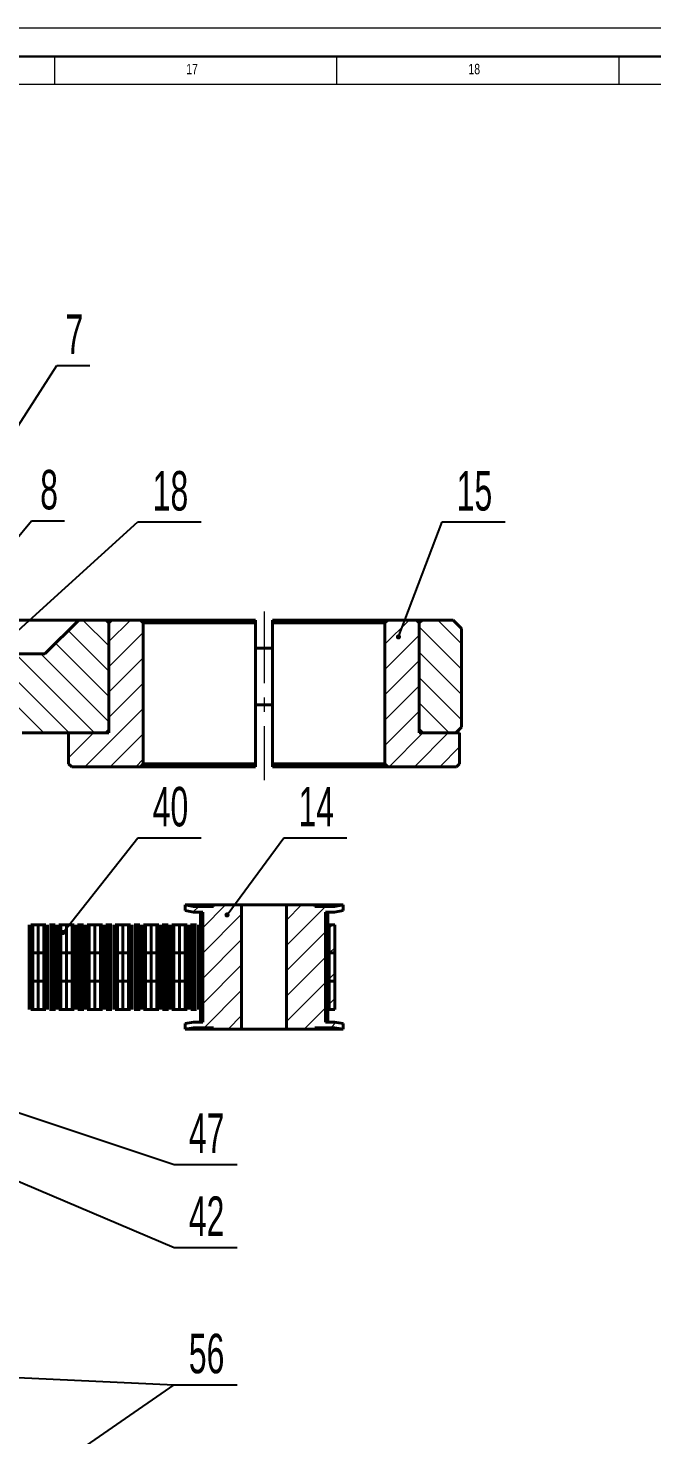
# Model space of a CAD drawing. Header units: millimetres. Extents: x 0 to 1189, y 0 to 841.
# Drawn here: x 789.8 to 900.3, y 591.7 to 841 of the extents above; entities that cross this region are included whole.
import ezdxf

# ---------------------------------------------------------------- set-up
doc = ezdxf.new("R2010")
doc.units = ezdxf.units.MM
doc.linetypes.add('CENTERX2', pattern=[20.32, 12.7, -2.54, 2.54, -2.54])
doc.styles.add('SLDTEXTSTYLE1', font='TXT', dxfattribs={"width": 0.605})
doc.styles.add('SLDTEXTSTYLE4', font='TXT', dxfattribs={"width": 0.75})
doc.dimstyles.new('SLDDIMSTYLE0', dxfattribs={"dimtxt": 0, "dimasz": 0.9, "dimexe": 0, "dimexo": 0.0625, "dimgap": 0, "dimtad": 0, "dimtih": 1, "dimtoh": 1, "dimdec": 0, "dimrnd": 1e-09, "dimzin": 0, "dimdsep": 46, "dimtxsty": 'Standard', "dimblk1": 'DOT', "dimblk2": 'DOT', "dimsah": 1, "dimcen": 0.09, "dimadec": 0, "dimazin": 0, "dimtfac": 0.9, "dimtdec": 0, "dimtofl": 0, "dimtmove": 0, "dimatfit": 3, "dimldrblk": 'DOT', "dimfxl": 1, "dimfrac": 2, "dimtolj": 1, "dimtzin": 0, "dimarcsym": 0})

# ---------------------------------------------------------------- blocks, each defined once
blk = doc.blocks.new('_DOT')
at = {"color": 0, "linetype": 'ByBlock', "lineweight": -2}
blk.add_line((-0.5, 0), (-1, 0), dxfattribs=at)
at = {"color": 0, "linetype": 'ByBlock', "const_width": 0.5}
blk.add_lwpolyline([(-0.25, 0, 1), (0.25, 0, 1)], format="xyb", close=True, dxfattribs=at)

msp = doc.modelspace()

# ---------------------------------------------------------------- hatches: boundary and pattern name
at = {"linetype": 'Continuous', "lineweight": 0}
h = msp.add_hatch(dxfattribs=at)
h.set_pattern_fill('ANSI31', angle=90, style=0)
h.paths.add_polyline_path([(798.78, 736.09), (792.78, 730.09), (784.64, 730.09), (781.08, 726.54), (781.08, 720.59), (787.78, 720.59), (787.78, 717.09), (788.78, 716.09), (803.62, 716.09), (804.12, 716.59), (804.12, 735.59), (803.62, 736.09)], flags=0)
h = msp.add_hatch(dxfattribs=at)
h.set_pattern_fill('ANSI31', style=0)
edge = h.paths.add_edge_path(flags=0)
edge.add_line((796.98, 710.59), (797.56, 710.09))
edge.add_line((797.56, 710.09), (809.72, 710.09))
edge.add_spline(control_points=[(809.72, 710.09), (809.88, 710.26), (810.05, 710.43), (810.22, 710.59)], knot_values=[0.037373, 0.037373, 0.037373, 0.037373, 0.038082, 0.038082, 0.038082, 0.038082], weights=[1, 1, 1, 1], degree=3, periodic=0)
edge.add_line((810.22, 710.59), (810.22, 735.59))
edge.add_spline(control_points=[(810.22, 735.59), (810.05, 735.76), (809.88, 735.93), (809.72, 736.09)], knot_values=[0.096374, 0.096374, 0.096374, 0.096374, 0.097083, 0.097083, 0.097083, 0.097083], weights=[1, 1, 1, 1], degree=3, periodic=0)
edge.add_line((809.72, 736.09), (804.62, 736.09))
edge.add_line((804.62, 736.09), (804.12, 735.59))
edge.add_line((804.12, 735.59), (804.12, 716.09))
edge.add_line((804.12, 716.09), (796.98, 716.09))
edge.add_line((796.98, 716.09), (796.98, 710.59))
h = msp.add_hatch(dxfattribs=at)
h.set_pattern_fill('ANSI31', style=0)
edge = h.paths.add_edge_path(flags=0)
edge.add_line((866.27, 716.09), (859.12, 716.09))
edge.add_line((859.12, 716.09), (859.12, 735.59))
edge.add_line((859.12, 735.59), (858.62, 736.09))
edge.add_line((858.62, 736.09), (853.53, 736.09))
edge.add_spline(control_points=[(853.53, 736.09), (853.37, 735.93), (853.2, 735.76), (853.03, 735.59)], knot_values=[0.037373, 0.037373, 0.037373, 0.037373, 0.038082, 0.038082, 0.038082, 0.038082], weights=[1, 1, 1, 1], degree=3, periodic=0)
edge.add_line((853.03, 735.59), (853.03, 710.59))
edge.add_spline(control_points=[(853.03, 710.59), (853.2, 710.43), (853.37, 710.26), (853.53, 710.09)], knot_values=[0.096374, 0.096374, 0.096374, 0.096374, 0.097083, 0.097083, 0.097083, 0.097083], weights=[1, 1, 1, 1], degree=3, periodic=0)
edge.add_line((853.53, 710.09), (865.69, 710.09))
edge.add_line((865.69, 710.09), (866.27, 710.59))
edge.add_line((866.27, 710.59), (866.27, 716.09))
h = msp.add_hatch(dxfattribs=at)
h.set_pattern_fill('ANSI31', angle=90, style=0)
h.paths.add_polyline_path([(859.62, 736.09), (859.12, 735.59), (859.12, 716.59), (859.62, 716.09), (865.62, 716.09), (866.62, 717.09), (866.62, 734.59), (865.12, 736.09)], flags=0)
h = msp.add_hatch(dxfattribs=at)
h.set_pattern_fill('ANSI31', style=0)
edge = h.paths.add_edge_path(flags=0)
edge.add_line((820.76, 684.34), (820.76, 664.84))
edge.add_line((820.76, 664.84), (819.13, 664.84))
edge.add_spline(control_points=[(819.13, 664.84), (818.63, 664.76), (818.13, 664.68), (817.63, 664.59)], knot_values=[0.043844, 0.043844, 0.043844, 0.043844, 0.045363, 0.045363, 0.045363, 0.045363], weights=[1, 1, 1, 1], degree=3, periodic=0)
edge.add_line((817.63, 664.59), (817.63, 663.59))
edge.add_spline(control_points=[(817.63, 663.59), (818.13, 663.68), (818.63, 663.76), (819.13, 663.84)], knot_values=[0.017041, 0.017041, 0.017041, 0.017041, 0.018563, 0.018563, 0.018563, 0.018563], weights=[1, 1, 1, 1], degree=3, periodic=0)
edge.add_line((819.13, 663.84), (822.64, 663.84))
edge.add_line((822.64, 663.84), (822.64, 663.59))
edge.add_line((822.64, 663.59), (827.65, 663.59))
edge.add_line((827.65, 663.59), (827.65, 685.59))
edge.add_line((827.65, 685.59), (822.64, 685.59))
edge.add_line((822.64, 685.59), (822.64, 685.34))
edge.add_line((822.64, 685.34), (819.13, 685.34))
edge.add_spline(control_points=[(819.13, 685.34), (818.63, 685.43), (818.13, 685.51), (817.63, 685.59)], knot_values=[0.043881, 0.043881, 0.043881, 0.043881, 0.045405, 0.045405, 0.045405, 0.045405], weights=[1, 1, 1, 1], degree=3, periodic=0)
edge.add_line((817.63, 685.59), (817.63, 684.59))
edge.add_spline(control_points=[(817.63, 684.59), (818.13, 684.51), (818.63, 684.43), (819.13, 684.34)], knot_values=[0.017041, 0.017041, 0.017041, 0.017041, 0.018563, 0.018563, 0.018563, 0.018563], weights=[1, 1, 1, 1], degree=3, periodic=0)
edge.add_line((819.13, 684.34), (820.76, 684.34))
h = msp.add_hatch(dxfattribs=at)
h.set_pattern_fill('ANSI31', style=0)
edge = h.paths.add_edge_path(flags=0)
edge.add_line((842.49, 664.84), (842.49, 684.34))
edge.add_line((842.49, 684.34), (844.11, 684.34))
edge.add_spline(control_points=[(844.11, 684.34), (844.61, 684.43), (845.11, 684.51), (845.61, 684.59)], knot_values=[0.043844, 0.043844, 0.043844, 0.043844, 0.045363, 0.045363, 0.045363, 0.045363], weights=[1, 1, 1, 1], degree=3, periodic=0)
edge.add_line((845.61, 684.59), (845.61, 685.59))
edge.add_spline(control_points=[(845.61, 685.59), (845.11, 685.51), (844.61, 685.43), (844.11, 685.34)], knot_values=[0.017041, 0.017041, 0.017041, 0.017041, 0.018563, 0.018563, 0.018563, 0.018563], weights=[1, 1, 1, 1], degree=3, periodic=0)
edge.add_line((844.11, 685.34), (840.61, 685.34))
edge.add_line((840.61, 685.34), (840.61, 685.59))
edge.add_line((840.61, 685.59), (835.59, 685.59))
edge.add_line((835.59, 685.59), (835.59, 663.59))
edge.add_line((835.59, 663.59), (840.61, 663.59))
edge.add_line((840.61, 663.59), (840.61, 663.84))
edge.add_line((840.61, 663.84), (844.11, 663.84))
edge.add_spline(control_points=[(844.11, 663.84), (844.61, 663.76), (845.11, 663.68), (845.61, 663.59)], knot_values=[0.043881, 0.043881, 0.043881, 0.043881, 0.045405, 0.045405, 0.045405, 0.045405], weights=[1, 1, 1, 1], degree=3, periodic=0)
edge.add_line((845.61, 663.59), (845.61, 664.59))
edge.add_spline(control_points=[(845.61, 664.59), (845.11, 664.68), (844.61, 664.76), (844.11, 664.84)], knot_values=[0.017041, 0.017041, 0.017041, 0.017041, 0.018563, 0.018563, 0.018563, 0.018563], weights=[1, 1, 1, 1], degree=3, periodic=0)
edge.add_line((844.11, 664.84), (842.49, 664.84))
h = msp.add_hatch(dxfattribs=at)
h.set_pattern_fill('ANSI31', style=0)
h.paths.add_polyline_path([(843.14, 677.09), (844.14, 677.09), (844.14, 682.09), (843.14, 682.09)], flags=0)
h = msp.add_hatch(dxfattribs=at)
h.set_pattern_fill('ANSI31', style=0)
h.paths.add_polyline_path([(843.14, 672.09), (844.14, 672.09), (844.14, 677.09), (843.14, 677.09)], flags=0)
h = msp.add_hatch(dxfattribs=at)
h.set_pattern_fill('ANSI31', style=0)
h.paths.add_polyline_path([(843.14, 667.09), (844.14, 667.09), (844.14, 672.09), (843.14, 672.09)], flags=0)

# ---------------------------------------------------------------- linework, layer by layer
at = {"color": 7, "linetype": 'Continuous', "lineweight": 0}
for p, q in [((1189, 841), (0, 841)), ((794.5, 836), (794.5, 831)), ((844.5, 831), (844.5, 836)), ((894.5, 836), (894.5, 831)), ((1179, 831), (10, 831))]:
    msp.add_line(p, q, dxfattribs=at)
at = {"color": 7, "linetype": 'Continuous', "lineweight": 30}
msp.add_line((1184, 836), (5, 836), dxfattribs=at)
at = {"color": 7, "linetype": 'Continuous', "lineweight": 40}
for p, q in [((787.78, 736.09), (798.78, 736.09)), ((798.78, 736.09), (792.78, 730.09)), ((803.62, 736.09), (798.78, 736.09)), ((804.12, 735.59), (803.62, 736.09)), ((803.62, 736.09), (804.62, 736.09)), ((804.62, 736.09), (804.12, 735.59)), ((804.12, 716.09), (804.12, 735.59)), ((804.12, 716.59), (804.12, 735.59)), ((809.72, 736.09), (804.62, 736.09)), ((810.22, 735.59), (809.72, 736.09)), ((809.72, 736.09), (830.12, 736.09)), ((810.22, 710.59), (810.22, 735.59)), ((830.12, 735.59), (810.22, 735.59)), ((830.12, 736.09), (830.12, 735.59)), ((830.12, 735.59), (830.12, 710.59)), ((833.12, 735.59), (833.12, 736.09)), ((833.12, 736.09), (853.53, 736.09)), ((853.03, 735.59), (833.12, 735.59)), ((833.12, 710.59), (833.12, 735.59)), ((853.53, 736.09), (853.03, 735.59)), ((853.03, 735.59), (853.03, 710.59)), ((858.62, 736.09), (853.53, 736.09)), ((859.12, 735.59), (858.62, 736.09)), ((858.62, 736.09), (859.62, 736.09)), ((859.62, 736.09), (859.12, 735.59)), ((859.12, 735.59), (859.12, 716.09)), ((859.12, 735.59), (859.12, 716.59)), ((865.12, 736.09), (859.62, 736.09)), ((866.62, 734.59), (865.12, 736.09)), ((866.62, 734.59), (866.62, 717.09)), ((833.12, 731.09), (830.12, 731.09)), ((792.78, 730.09), (784.64, 730.09)), ((830.12, 721.09), (833.12, 721.09)), ((788.78, 716.09), (803.62, 716.09)), ((796.98, 710.59), (796.98, 716.09)), ((796.98, 716.09), (804.12, 716.09)), ((803.62, 716.09), (804.12, 716.59)), ((859.12, 716.59), (859.62, 716.09)), ((859.12, 716.09), (866.27, 716.09)), ((859.62, 716.09), (865.62, 716.09)), ((865.62, 716.09), (866.62, 717.09)), ((866.27, 710.59), (866.27, 716.09)), ((796.98, 710.59), (797.56, 710.09)), ((809.72, 710.09), (810.22, 710.59)), ((810.22, 710.59), (830.12, 710.59)), ((830.12, 710.59), (830.12, 710.09)), ((833.12, 710.09), (833.12, 710.59)), ((833.12, 710.59), (853.03, 710.59)), ((853.03, 710.59), (853.53, 710.09)), ((865.69, 710.09), (866.27, 710.59)), ((797.56, 710.09), (809.72, 710.09)), ((830.12, 710.09), (809.72, 710.09)), ((853.53, 710.09), (833.12, 710.09)), ((853.53, 710.09), (865.69, 710.09)), ((817.63, 685.59), (819.13, 685.34)), ((817.63, 685.59), (822.64, 685.59)), ((817.63, 685.59), (817.63, 684.59)), ((817.63, 684.59), (819.13, 684.34)), ((822.64, 685.34), (819.13, 685.34)), ((819.13, 684.34), (820.76, 684.34)), ((820.36, 684.34), (820.36, 664.84)), ((820.76, 684.34), (820.76, 664.84)), ((827.65, 685.59), (822.64, 685.59)), ((822.64, 685.59), (822.64, 685.34)), ((827.65, 685.59), (827.65, 663.59)), ((835.59, 685.59), (827.65, 685.59)), ((835.59, 663.59), (835.59, 685.59)), ((840.61, 685.59), (835.59, 685.59)), ((840.61, 685.59), (845.61, 685.59)), ((840.61, 685.34), (840.61, 685.59)), ((844.11, 685.34), (840.61, 685.34)), ((842.49, 664.84), (842.49, 684.34)), ((842.49, 684.34), (844.11, 684.34)), ((842.89, 664.84), (842.89, 684.34)), ((844.11, 685.34), (845.61, 685.59)), ((844.11, 684.34), (845.61, 684.59)), ((845.61, 684.59), (845.61, 685.59)), ((789.98, 682.09), (789.98, 677.09)), ((790.27, 677.09), (790.27, 682.09)), ((790.63, 682.09), (790.27, 682.09)), ((790.63, 677.09), (790.63, 682.09)), ((791.62, 682.09), (790.63, 682.09)), ((791.62, 677.09), (791.62, 682.09)), ((792.62, 682.09), (791.62, 682.09)), ((792.62, 677.09), (792.62, 682.09)), ((792.98, 682.09), (792.62, 682.09)), ((792.98, 677.09), (792.98, 682.09)), ((793.27, 677.09), (793.27, 682.09)), ((793.58, 682.09), (793.82, 682.09)), ((793.82, 682.09), (793.82, 677.09)), ((793.93, 682.09), (793.82, 682.09)), ((793.93, 677.09), (793.93, 682.09)), ((794, 682.09), (793.93, 682.09)), ((794, 677.09), (794, 682.09)), ((794.25, 682.09), (794, 682.09)), ((794.25, 677.09), (794.25, 682.09)), ((794.32, 682.09), (794.25, 682.09)), ((794.32, 677.09), (794.32, 682.09)), ((794.43, 682.09), (794.32, 682.09)), ((794.43, 677.09), (794.43, 682.09)), ((794.43, 682.09), (794.63, 682.09)), ((794.98, 682.09), (794.98, 677.09)), ((795.27, 677.09), (795.27, 682.09)), ((795.63, 682.09), (795.27, 682.09)), ((795.63, 677.09), (795.63, 682.09)), ((796.62, 682.09), (795.63, 682.09)), ((796.62, 677.09), (796.62, 682.09)), ((797.62, 682.09), (796.62, 682.09)), ((797.62, 677.09), (797.62, 682.09)), ((797.98, 682.09), (797.62, 682.09)), ((797.98, 677.09), (797.98, 682.09)), ((798.27, 677.09), (798.27, 682.09)), ((798.58, 682.09), (798.82, 682.09)), ((798.82, 682.09), (798.82, 677.09)), ((798.93, 682.09), (798.82, 682.09)), ((798.93, 677.09), (798.93, 682.09)), ((799, 682.09), (798.93, 682.09)), ((799, 677.09), (799, 682.09)), ((799.25, 682.09), (799, 682.09)), ((799.25, 677.09), (799.25, 682.09)), ((799.32, 682.09), (799.25, 682.09)), ((799.32, 677.09), (799.32, 682.09)), ((799.43, 682.09), (799.32, 682.09)), ((799.43, 677.09), (799.43, 682.09)), ((799.43, 682.09), (799.63, 682.09)), ((799.98, 682.09), (799.98, 677.09)), ((800.27, 677.09), (800.27, 682.09)), ((800.63, 682.09), (800.27, 682.09)), ((800.63, 677.09), (800.63, 682.09)), ((801.62, 682.09), (800.63, 682.09)), ((801.62, 677.09), (801.62, 682.09)), ((802.62, 682.09), (801.62, 682.09)), ((802.62, 677.09), (802.62, 682.09)), ((802.98, 682.09), (802.62, 682.09)), ((802.98, 677.09), (802.98, 682.09)), ((803.27, 677.09), (803.27, 682.09)), ((803.58, 682.09), (803.82, 682.09)), ((803.82, 682.09), (803.82, 677.09)), ((803.93, 682.09), (803.82, 682.09)), ((803.93, 677.09), (803.93, 682.09)), ((804, 682.09), (803.93, 682.09)), ((804, 677.09), (804, 682.09)), ((804.25, 682.09), (804, 682.09)), ((804.25, 682.09), (804.25, 677.09)), ((804.32, 682.09), (804.25, 682.09)), ((804.32, 682.09), (804.32, 677.09)), ((804.43, 682.09), (804.32, 682.09)), ((804.43, 677.09), (804.43, 682.09)), ((804.43, 682.09), (804.63, 682.09)), ((804.98, 682.09), (804.98, 677.09)), ((805.27, 682.09), (805.27, 677.09)), ((805.63, 682.09), (805.27, 682.09)), ((805.63, 682.09), (805.63, 677.09)), ((806.62, 682.09), (805.63, 682.09)), ((806.62, 682.09), (806.62, 677.09)), ((807.62, 682.09), (806.62, 682.09)), ((807.62, 682.09), (807.62, 677.09)), ((807.98, 682.09), (807.62, 682.09)), ((807.98, 682.09), (807.98, 677.09)), ((808.27, 677.09), (808.27, 682.09)), ((808.58, 682.09), (808.82, 682.09)), ((808.82, 682.09), (808.82, 677.09)), ((808.93, 682.09), (808.82, 682.09)), ((808.93, 682.09), (808.93, 677.09)), ((809, 682.09), (808.93, 682.09)), ((809, 682.09), (809, 677.09)), ((809.25, 682.09), (809, 682.09)), ((809.25, 682.09), (809.25, 677.09)), ((809.32, 682.09), (809.25, 682.09)), ((809.32, 682.09), (809.32, 677.09)), ((809.43, 682.09), (809.32, 682.09)), ((809.43, 677.09), (809.43, 682.09)), ((809.43, 682.09), (809.63, 682.09)), ((809.98, 682.09), (809.98, 677.09)), ((810.27, 682.09), (810.27, 677.09)), ((810.63, 682.09), (810.27, 682.09)), ((810.63, 682.09), (810.63, 677.09)), ((811.62, 682.09), (810.63, 682.09)), ((811.62, 682.09), (811.62, 677.09)), ((812.62, 682.09), (811.62, 682.09)), ((812.62, 682.09), (812.62, 677.09)), ((812.98, 682.09), (812.62, 682.09)), ((812.98, 682.09), (812.98, 677.09)), ((813.27, 677.09), (813.27, 682.09)), ((813.58, 682.09), (813.82, 682.09)), ((813.82, 682.09), (813.82, 677.09)), ((813.93, 682.09), (813.82, 682.09)), ((813.93, 682.09), (813.93, 677.09)), ((814, 682.09), (813.93, 682.09)), ((814, 682.09), (814, 677.09)), ((814.25, 682.09), (814, 682.09)), ((814.25, 682.09), (814.25, 677.09)), ((814.32, 682.09), (814.25, 682.09)), ((814.32, 682.09), (814.32, 677.09)), ((814.43, 682.09), (814.32, 682.09)), ((814.43, 677.09), (814.43, 682.09)), ((814.43, 682.09), (814.63, 682.09)), ((814.98, 682.09), (814.98, 677.09)), ((815.27, 682.09), (815.27, 677.09)), ((815.63, 682.09), (815.27, 682.09)), ((815.63, 682.09), (815.63, 677.09)), ((816.62, 682.09), (815.63, 682.09)), ((816.62, 682.09), (816.62, 677.09)), ((817.62, 682.09), (816.62, 682.09)), ((817.62, 682.09), (817.62, 677.09)), ((817.98, 682.09), (817.62, 682.09)), ((817.98, 682.09), (817.98, 677.09)), ((818.27, 677.09), (818.27, 682.09)), ((818.58, 682.09), (818.82, 682.09)), ((818.82, 682.09), (818.82, 677.09)), ((818.93, 682.09), (818.82, 682.09)), ((818.93, 682.09), (818.93, 677.09)), ((819, 682.09), (818.93, 682.09)), ((819, 682.09), (819, 677.09)), ((819.25, 682.09), (819, 682.09)), ((819.25, 682.09), (819.25, 677.09)), ((819.32, 682.09), (819.25, 682.09)), ((819.32, 682.09), (819.32, 677.09)), ((819.43, 682.09), (819.32, 682.09)), ((819.43, 677.09), (819.43, 682.09)), ((819.43, 682.09), (819.63, 682.09)), ((819.98, 682.09), (819.98, 677.09)), ((820.27, 682.09), (820.27, 677.09)), ((842.89, 682.09), (843.14, 682.09)), ((843.14, 677.09), (843.14, 682.09)), ((844.14, 682.09), (843.14, 682.09)), ((844.14, 677.09), (844.14, 682.09)), ((789.98, 677.09), (789.98, 672.09)), ((790.27, 677.09), (790.63, 677.09)), ((790.27, 672.09), (790.27, 677.09)), ((790.63, 677.09), (791.62, 677.09)), ((790.63, 672.09), (790.63, 677.09)), ((791.62, 677.09), (792.62, 677.09)), ((791.62, 672.09), (791.62, 677.09)), ((792.62, 677.09), (792.98, 677.09)), ((792.62, 672.09), (792.62, 677.09)), ((792.98, 672.09), (792.98, 677.09)), ((793.27, 672.09), (793.27, 677.09)), ((793.82, 677.09), (793.58, 677.09)), ((793.82, 677.09), (793.93, 677.09)), ((793.82, 677.09), (793.82, 672.09)), ((793.93, 677.09), (794, 677.09)), ((793.93, 672.09), (793.93, 677.09)), ((794, 677.09), (794.25, 677.09)), ((794, 672.09), (794, 677.09)), ((794.25, 677.09), (794.32, 677.09)), ((794.25, 672.09), (794.25, 677.09)), ((794.32, 677.09), (794.43, 677.09)), ((794.32, 672.09), (794.32, 677.09)), ((794.63, 677.09), (794.43, 677.09)), ((794.43, 672.09), (794.43, 677.09)), ((794.98, 677.09), (794.98, 672.09)), ((795.27, 677.09), (795.63, 677.09)), ((795.27, 672.09), (795.27, 677.09)), ((795.63, 677.09), (796.62, 677.09)), ((795.63, 672.09), (795.63, 677.09)), ((796.62, 677.09), (797.62, 677.09)), ((796.62, 672.09), (796.62, 677.09)), ((797.62, 677.09), (797.98, 677.09)), ((797.62, 672.09), (797.62, 677.09)), ((797.98, 672.09), (797.98, 677.09)), ((798.27, 672.09), (798.27, 677.09)), ((798.82, 677.09), (798.58, 677.09)), ((798.82, 677.09), (798.93, 677.09)), ((798.82, 677.09), (798.82, 672.09)), ((798.93, 677.09), (799, 677.09)), ((798.93, 672.09), (798.93, 677.09)), ((799, 677.09), (799.25, 677.09)), ((799, 672.09), (799, 677.09)), ((799.25, 677.09), (799.32, 677.09)), ((799.25, 672.09), (799.25, 677.09)), ((799.32, 677.09), (799.43, 677.09)), ((799.32, 672.09), (799.32, 677.09)), ((799.63, 677.09), (799.43, 677.09)), ((799.43, 672.09), (799.43, 677.09)), ((799.98, 677.09), (799.98, 672.09)), ((800.27, 677.09), (800.63, 677.09)), ((800.27, 672.09), (800.27, 677.09)), ((800.63, 677.09), (801.62, 677.09)), ((800.63, 672.09), (800.63, 677.09)), ((801.62, 677.09), (802.62, 677.09)), ((801.62, 672.09), (801.62, 677.09)), ((802.62, 677.09), (802.98, 677.09)), ((802.62, 672.09), (802.62, 677.09)), ((802.98, 672.09), (802.98, 677.09)), ((803.27, 672.09), (803.27, 677.09)), ((803.82, 677.09), (803.58, 677.09)), ((803.82, 677.09), (803.93, 677.09)), ((803.82, 677.09), (803.82, 672.09)), ((803.93, 677.09), (804, 677.09)), ((803.93, 672.09), (803.93, 677.09)), ((804, 677.09), (804.25, 677.09)), ((804, 672.09), (804, 677.09)), ((804.25, 677.09), (804.32, 677.09)), ((804.25, 677.09), (804.25, 672.09)), ((804.32, 677.09), (804.43, 677.09)), ((804.32, 677.09), (804.32, 672.09)), ((804.63, 677.09), (804.43, 677.09)), ((804.43, 672.09), (804.43, 677.09)), ((804.98, 677.09), (804.98, 672.09)), ((805.27, 677.09), (805.63, 677.09)), ((805.27, 677.09), (805.27, 672.09)), ((805.63, 677.09), (806.62, 677.09)), ((805.63, 677.09), (805.63, 672.09)), ((806.62, 677.09), (807.62, 677.09)), ((806.62, 677.09), (806.62, 672.09)), ((807.62, 677.09), (807.98, 677.09)), ((807.62, 677.09), (807.62, 672.09)), ((807.98, 677.09), (807.98, 672.09)), ((808.27, 672.09), (808.27, 677.09)), ((808.82, 677.09), (808.58, 677.09)), ((808.82, 677.09), (808.93, 677.09)), ((808.82, 677.09), (808.82, 672.09)), ((808.93, 677.09), (809, 677.09)), ((808.93, 677.09), (808.93, 672.09)), ((809, 677.09), (809.25, 677.09)), ((809, 677.09), (809, 672.09)), ((809.25, 677.09), (809.32, 677.09)), ((809.25, 677.09), (809.25, 672.09)), ((809.32, 677.09), (809.43, 677.09)), ((809.32, 677.09), (809.32, 672.09)), ((809.63, 677.09), (809.43, 677.09)), ((809.43, 672.09), (809.43, 677.09)), ((809.98, 677.09), (809.98, 672.09)), ((810.27, 677.09), (810.63, 677.09)), ((810.27, 677.09), (810.27, 672.09)), ((810.63, 677.09), (811.62, 677.09)), ((810.63, 677.09), (810.63, 672.09)), ((811.62, 677.09), (812.62, 677.09)), ((811.62, 677.09), (811.62, 672.09)), ((812.62, 677.09), (812.98, 677.09)), ((812.62, 677.09), (812.62, 672.09)), ((812.98, 677.09), (812.98, 672.09)), ((813.27, 672.09), (813.27, 677.09)), ((813.82, 677.09), (813.58, 677.09)), ((813.82, 677.09), (813.93, 677.09)), ((813.82, 677.09), (813.82, 672.09)), ((813.93, 677.09), (814, 677.09)), ((813.93, 677.09), (813.93, 672.09)), ((814, 677.09), (814.25, 677.09)), ((814, 677.09), (814, 672.09)), ((814.25, 677.09), (814.32, 677.09)), ((814.25, 677.09), (814.25, 672.09)), ((814.32, 677.09), (814.43, 677.09)), ((814.32, 677.09), (814.32, 672.09)), ((814.63, 677.09), (814.43, 677.09)), ((814.43, 672.09), (814.43, 677.09)), ((814.98, 677.09), (814.98, 672.09)), ((815.27, 677.09), (815.63, 677.09)), ((815.27, 677.09), (815.27, 672.09)), ((815.63, 677.09), (816.62, 677.09)), ((815.63, 677.09), (815.63, 672.09)), ((816.62, 677.09), (817.62, 677.09)), ((816.62, 677.09), (816.62, 672.09)), ((817.62, 677.09), (817.98, 677.09)), ((817.62, 677.09), (817.62, 672.09)), ((817.98, 677.09), (817.98, 672.09)), ((818.27, 672.09), (818.27, 677.09)), ((818.82, 677.09), (818.58, 677.09)), ((818.82, 677.09), (818.93, 677.09)), ((818.82, 677.09), (818.82, 672.09)), ((818.93, 677.09), (819, 677.09)), ((818.93, 677.09), (818.93, 672.09)), ((819, 677.09), (819.25, 677.09)), ((819, 677.09), (819, 672.09)), ((819.25, 677.09), (819.32, 677.09)), ((819.25, 677.09), (819.25, 672.09)), ((819.32, 677.09), (819.43, 677.09)), ((819.32, 677.09), (819.32, 672.09)), ((819.63, 677.09), (819.43, 677.09)), ((819.43, 672.09), (819.43, 677.09)), ((819.98, 677.09), (819.98, 672.09)), ((820.27, 677.09), (820.27, 672.09)), ((842.89, 677.09), (843.14, 677.09)), ((843.14, 672.09), (843.14, 677.09)), ((844.14, 677.09), (843.14, 677.09)), ((844.14, 672.09), (844.14, 677.09)), ((789.98, 672.09), (789.98, 667.09)), ((790.27, 667.09), (790.27, 672.09)), ((790.63, 672.09), (790.27, 672.09)), ((790.63, 667.09), (790.63, 672.09)), ((791.62, 672.09), (790.63, 672.09)), ((791.62, 667.09), (791.62, 672.09)), ((792.62, 672.09), (791.62, 672.09)), ((792.62, 667.09), (792.62, 672.09)), ((792.98, 672.09), (792.62, 672.09)), ((792.98, 667.09), (792.98, 672.09)), ((793.27, 667.09), (793.27, 672.09)), ((793.62, 672.09), (793.82, 672.09)), ((793.82, 672.09), (793.82, 667.09)), ((793.93, 672.09), (793.82, 672.09)), ((793.93, 667.09), (793.93, 672.09)), ((794, 672.09), (793.93, 672.09)), ((794, 667.09), (794, 672.09)), ((794.25, 672.09), (794, 672.09)), ((794.25, 667.09), (794.25, 672.09)), ((794.32, 672.09), (794.25, 672.09)), ((794.32, 667.09), (794.32, 672.09)), ((794.43, 672.09), (794.32, 672.09)), ((794.43, 667.09), (794.43, 672.09)), ((794.43, 672.09), (794.67, 672.09)), ((794.98, 672.09), (794.98, 667.09)), ((795.27, 667.09), (795.27, 672.09)), ((795.63, 672.09), (795.27, 672.09)), ((795.63, 667.09), (795.63, 672.09)), ((796.62, 672.09), (795.63, 672.09)), ((796.62, 667.09), (796.62, 672.09)), ((797.62, 672.09), (796.62, 672.09)), ((797.62, 667.09), (797.62, 672.09)), ((797.98, 672.09), (797.62, 672.09)), ((797.98, 667.09), (797.98, 672.09)), ((798.27, 667.09), (798.27, 672.09)), ((798.62, 672.09), (798.82, 672.09)), ((798.82, 672.09), (798.82, 667.09)), ((798.93, 672.09), (798.82, 672.09)), ((798.93, 667.09), (798.93, 672.09)), ((799, 672.09), (798.93, 672.09)), ((799, 667.09), (799, 672.09)), ((799.25, 672.09), (799, 672.09)), ((799.25, 667.09), (799.25, 672.09)), ((799.32, 672.09), (799.25, 672.09)), ((799.32, 667.09), (799.32, 672.09)), ((799.43, 672.09), (799.32, 672.09)), ((799.43, 667.09), (799.43, 672.09)), ((799.43, 672.09), (799.67, 672.09)), ((799.98, 672.09), (799.98, 667.09)), ((800.27, 667.09), (800.27, 672.09)), ((800.63, 672.09), (800.27, 672.09)), ((800.63, 667.09), (800.63, 672.09)), ((801.62, 672.09), (800.63, 672.09)), ((801.62, 667.09), (801.62, 672.09)), ((802.62, 672.09), (801.62, 672.09)), ((802.62, 667.09), (802.62, 672.09)), ((802.98, 672.09), (802.62, 672.09)), ((802.98, 667.09), (802.98, 672.09)), ((803.27, 667.09), (803.27, 672.09)), ((803.62, 672.09), (803.82, 672.09)), ((803.82, 672.09), (803.82, 667.09)), ((803.93, 672.09), (803.82, 672.09)), ((803.93, 667.09), (803.93, 672.09)), ((804, 672.09), (803.93, 672.09)), ((804, 667.09), (804, 672.09)), ((804.25, 672.09), (804, 672.09)), ((804.25, 672.09), (804.25, 667.09)), ((804.32, 672.09), (804.25, 672.09)), ((804.32, 672.09), (804.32, 667.09)), ((804.43, 672.09), (804.32, 672.09)), ((804.43, 667.09), (804.43, 672.09)), ((804.43, 672.09), (804.67, 672.09)), ((804.98, 672.09), (804.98, 667.09)), ((805.27, 672.09), (805.27, 667.09)), ((805.63, 672.09), (805.27, 672.09)), ((805.63, 672.09), (805.63, 667.09)), ((806.62, 672.09), (805.63, 672.09)), ((806.62, 672.09), (806.62, 667.09)), ((807.62, 672.09), (806.62, 672.09)), ((807.62, 672.09), (807.62, 667.09)), ((807.98, 672.09), (807.62, 672.09)), ((807.98, 672.09), (807.98, 667.09)), ((808.27, 667.09), (808.27, 672.09)), ((808.62, 672.09), (808.82, 672.09)), ((808.82, 672.09), (808.82, 667.09)), ((808.93, 672.09), (808.82, 672.09)), ((808.93, 672.09), (808.93, 667.09)), ((809, 672.09), (808.93, 672.09)), ((809, 672.09), (809, 667.09)), ((809.25, 672.09), (809, 672.09)), ((809.25, 672.09), (809.25, 667.09)), ((809.32, 672.09), (809.25, 672.09)), ((809.32, 672.09), (809.32, 667.09)), ((809.43, 672.09), (809.32, 672.09)), ((809.43, 667.09), (809.43, 672.09)), ((809.43, 672.09), (809.67, 672.09)), ((809.98, 672.09), (809.98, 667.09)), ((810.27, 672.09), (810.27, 667.09)), ((810.63, 672.09), (810.27, 672.09)), ((810.63, 672.09), (810.63, 667.09)), ((811.62, 672.09), (810.63, 672.09)), ((811.62, 672.09), (811.62, 667.09)), ((812.62, 672.09), (811.62, 672.09)), ((812.62, 672.09), (812.62, 667.09)), ((812.98, 672.09), (812.62, 672.09)), ((812.98, 672.09), (812.98, 667.09)), ((813.27, 667.09), (813.27, 672.09)), ((813.62, 672.09), (813.82, 672.09)), ((813.82, 672.09), (813.82, 667.09)), ((813.93, 672.09), (813.82, 672.09)), ((813.93, 672.09), (813.93, 667.09)), ((814, 672.09), (813.93, 672.09)), ((814, 672.09), (814, 667.09)), ((814.25, 672.09), (814, 672.09)), ((814.25, 672.09), (814.25, 667.09)), ((814.32, 672.09), (814.25, 672.09)), ((814.32, 672.09), (814.32, 667.09)), ((814.43, 672.09), (814.32, 672.09)), ((814.43, 667.09), (814.43, 672.09)), ((814.43, 672.09), (814.67, 672.09)), ((814.98, 672.09), (814.98, 667.09)), ((815.27, 672.09), (815.27, 667.09)), ((815.63, 672.09), (815.27, 672.09)), ((815.63, 672.09), (815.63, 667.09)), ((816.62, 672.09), (815.63, 672.09)), ((816.62, 672.09), (816.62, 667.09)), ((817.62, 672.09), (816.62, 672.09)), ((817.62, 672.09), (817.62, 667.09)), ((817.98, 672.09), (817.62, 672.09)), ((817.98, 672.09), (817.98, 667.09)), ((818.27, 667.09), (818.27, 672.09)), ((818.62, 672.09), (818.82, 672.09)), ((818.82, 672.09), (818.82, 667.09)), ((818.93, 672.09), (818.82, 672.09)), ((818.93, 672.09), (818.93, 667.09)), ((819, 672.09), (818.93, 672.09)), ((819, 672.09), (819, 667.09)), ((819.25, 672.09), (819, 672.09)), ((819.25, 672.09), (819.25, 667.09)), ((819.32, 672.09), (819.25, 672.09)), ((819.32, 672.09), (819.32, 667.09)), ((819.43, 672.09), (819.32, 672.09)), ((819.43, 667.09), (819.43, 672.09)), ((819.43, 672.09), (819.67, 672.09)), ((819.98, 672.09), (819.98, 667.09)), ((820.27, 672.09), (820.27, 667.09)), ((842.89, 672.09), (843.14, 672.09)), ((843.14, 667.09), (843.14, 672.09)), ((844.14, 672.09), (843.14, 672.09)), ((844.14, 667.09), (844.14, 672.09)), ((790.27, 667.09), (790.63, 667.09)), ((790.63, 667.09), (791.62, 667.09)), ((791.62, 667.09), (792.62, 667.09)), ((792.62, 667.09), (792.98, 667.09)), ((793.82, 667.09), (793.62, 667.09)), ((793.82, 667.09), (793.93, 667.09)), ((793.93, 667.09), (794, 667.09)), ((794, 667.09), (794.25, 667.09)), ((794.25, 667.09), (794.32, 667.09)), ((794.32, 667.09), (794.43, 667.09)), ((794.67, 667.09), (794.43, 667.09)), ((795.27, 667.09), (795.63, 667.09)), ((795.63, 667.09), (796.62, 667.09)), ((796.62, 667.09), (797.62, 667.09)), ((797.62, 667.09), (797.98, 667.09)), ((798.82, 667.09), (798.62, 667.09)), ((798.82, 667.09), (798.93, 667.09)), ((798.93, 667.09), (799, 667.09)), ((799, 667.09), (799.25, 667.09)), ((799.25, 667.09), (799.32, 667.09)), ((799.32, 667.09), (799.43, 667.09)), ((799.67, 667.09), (799.43, 667.09)), ((800.27, 667.09), (800.63, 667.09)), ((800.63, 667.09), (801.62, 667.09)), ((801.62, 667.09), (802.62, 667.09)), ((802.62, 667.09), (802.98, 667.09)), ((803.82, 667.09), (803.62, 667.09)), ((803.82, 667.09), (803.93, 667.09)), ((803.93, 667.09), (804, 667.09)), ((804, 667.09), (804.25, 667.09)), ((804.25, 667.09), (804.32, 667.09)), ((804.32, 667.09), (804.43, 667.09)), ((804.67, 667.09), (804.43, 667.09)), ((805.27, 667.09), (805.63, 667.09)), ((805.63, 667.09), (806.62, 667.09)), ((806.62, 667.09), (807.62, 667.09)), ((807.62, 667.09), (807.98, 667.09)), ((808.82, 667.09), (808.62, 667.09)), ((808.82, 667.09), (808.93, 667.09)), ((808.93, 667.09), (809, 667.09)), ((809, 667.09), (809.25, 667.09)), ((809.25, 667.09), (809.32, 667.09)), ((809.32, 667.09), (809.43, 667.09)), ((809.67, 667.09), (809.43, 667.09)), ((810.27, 667.09), (810.63, 667.09)), ((810.63, 667.09), (811.62, 667.09)), ((811.62, 667.09), (812.62, 667.09)), ((812.62, 667.09), (812.98, 667.09)), ((813.82, 667.09), (813.62, 667.09)), ((813.82, 667.09), (813.93, 667.09)), ((813.93, 667.09), (814, 667.09)), ((814, 667.09), (814.25, 667.09)), ((814.25, 667.09), (814.32, 667.09)), ((814.32, 667.09), (814.43, 667.09)), ((814.67, 667.09), (814.43, 667.09)), ((815.27, 667.09), (815.63, 667.09)), ((815.63, 667.09), (816.62, 667.09)), ((816.62, 667.09), (817.62, 667.09)), ((817.62, 667.09), (817.98, 667.09)), ((818.82, 667.09), (818.62, 667.09)), ((818.82, 667.09), (818.93, 667.09)), ((818.93, 667.09), (819, 667.09)), ((819, 667.09), (819.25, 667.09)), ((819.25, 667.09), (819.32, 667.09)), ((819.32, 667.09), (819.43, 667.09)), ((819.67, 667.09), (819.43, 667.09)), ((843.14, 667.09), (842.89, 667.09)), ((843.14, 667.09), (844.14, 667.09)), ((819.13, 664.84), (817.63, 664.59)), ((817.63, 664.59), (817.63, 663.59)), ((819.13, 663.84), (817.63, 663.59)), ((822.64, 663.59), (817.63, 663.59)), ((820.76, 664.84), (819.13, 664.84)), ((819.13, 663.84), (822.64, 663.84)), ((822.64, 663.84), (822.64, 663.59)), ((822.64, 663.59), (827.65, 663.59)), ((835.59, 663.59), (827.65, 663.59)), ((835.59, 663.59), (840.61, 663.59)), ((840.61, 663.59), (840.61, 663.84)), ((840.61, 663.84), (844.11, 663.84)), ((845.61, 663.59), (840.61, 663.59)), ((844.11, 664.84), (842.49, 664.84)), ((845.61, 664.59), (844.11, 664.84)), ((845.61, 663.59), (844.11, 663.84)), ((845.61, 663.59), (845.61, 664.59))]:
    msp.add_line(p, q, dxfattribs=at)
at = {"color": 7, "linetype": 'CENTERX2', "lineweight": 0}
msp.add_line((831.62, 737.59), (831.62, 707.7), dxfattribs=at)

# ---------------------------------------------------------------- texts
at = {"color": 7, "linetype": 'Continuous', "lineweight": 0}
for s, insert, char_height, attachment_point, style in [('17', (817.83, 834.67), 1.852, 1, 'SLDTEXTSTYLE4'), ('18', (867.83, 834.67), 1.852, 1, 'SLDTEXTSTYLE4'), ('7', (798.02, 790.25), 7, 2, 'SLDTEXTSTYLE1'), ('8', (793.53, 762.7), 7, 2, 'SLDTEXTSTYLE1'), ('18', (815.04, 762.5), 7, 2, 'SLDTEXTSTYLE1'), ('15', (868.9, 762.5), 7, 2, 'SLDTEXTSTYLE1'), ('40', (815.04, 706.52), 7, 2, 'SLDTEXTSTYLE1'), ('14', (840.87, 706.52), 7, 2, 'SLDTEXTSTYLE1'), ('47', (821.44, 648.63), 7, 2, 'SLDTEXTSTYLE1'), ('42', (821.44, 633.93), 7, 2, 'SLDTEXTSTYLE1'), ('56', (821.44, 609.59), 7, 2, 'SLDTEXTSTYLE1')]:
    msp.add_mtext(s, dxfattribs=dict(at, insert=insert, char_height=char_height, attachment_point=attachment_point, style=style))

# ---------------------------------------------------------------- leaders
for points in [[(751.46, 713.38), (794.89, 781.22), (800.74, 781.22)], [(741.34, 694.53), (790.4, 753.66), (796.24, 753.66)], [(780.88, 727.72), (809.28, 753.47), (820.48, 753.47)], [(855.43, 733.1), (863.15, 753.47), (874.34, 753.47)], [(796, 680.72), (809.28, 697.49), (820.48, 697.49)], [(825.06, 683.82), (835.11, 697.49), (846.3, 697.49)], [(758.68, 658.6), (815.69, 639.6), (826.88, 639.6)], [(755.56, 650.36), (815.69, 624.9), (826.88, 624.9)], [(740.34, 603.98), (815.69, 600.56), (826.88, 600.56)], [(740.11, 548.29), (815.69, 600.56), (826.88, 600.56)]]:
    msp.add_leader(points, dimstyle='SLDDIMSTYLE0', dxfattribs=at)

doc.saveas('drawing.dxf')
